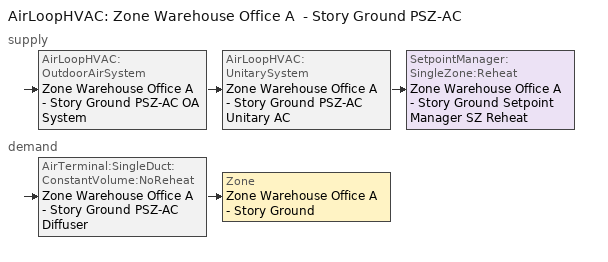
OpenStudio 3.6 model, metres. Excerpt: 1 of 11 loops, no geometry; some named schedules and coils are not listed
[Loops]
AirLoopHVAC 'Zone Warehouse Office A  - Story Ground PSZ-AC'
 supply: AirLoopHVAC:OutdoorAirSystem 'Zone Warehouse Office A  - Story Ground PSZ-AC OA System' > AirLoopHVAC:UnitarySystem 'Zone Warehouse Office A  - Story Ground PSZ-AC Unitary AC' > SetpointManager:SingleZone:Reheat 'Zone Warehouse Office A  - Story Ground Setpoint Manager SZ Reheat'
 demand: AirTerminal:SingleDuct:ConstantVolume:NoReheat 'Zone Warehouse Office A  - Story Ground PSZ-AC Diffuser' > Zone 'Zone Warehouse Office A  - Story Ground'
[Sizing:Zone]
Zone Warehouse Office A  - Story Ground: Zone Cooling Design Supply Air Temperature Input Method=SupplyAirTemperature; Zone Cooling Design Supply Air Temperature {C}=12.7778; Zone Cooling Design Supply Air Temperature Difference {deltaC}=11.11; Zone Heating Design Supply Air Temperature Input Method=SupplyAirTemperature; Zone Heating Design Supply Air Temperature {C}=50; Zone Heating Design Supply Air Temperature Difference {deltaC}=11.11; Zone Cooling Design Supply Air Humidity Ratio {kg-H2O/kg-air}=0.0085; Zone Heating Design Supply Air Humidity Ratio {kg-H2O/kg-air}=0.008; Cooling Design Air Flow Method=DesignDay; Heating Design Air Flow Method=DesignDay; Account for Dedicated Outdoor Air System=No; Dedicated Outdoor Air System Control Strategy=NeutralSupplyAir; Dedicated Outdoor Air Low Setpoint Temperature for Design {C}=autosize; Dedicated Outdoor Air High Setpoint Temperature for Design {C}=autosize; Zone Load Sizing Method=Sensible Load Only No Latent Load; Zone Latent Cooling Design Supply Air Humidity Ratio Input Method=HumidityRatioDifference; Zone Cooling Design Supply Air Humidity Ratio Difference {kgWater/kgDryAir}=0.005; Zone Latent Heating Design Supply Air Humidity Ratio Input Method=HumidityRatioDifference; Zone Humidification Design Supply Air Humidity Ratio Difference {kgWater/kgDryAir}=0.005
[Zone equipment]
Zone Warehouse Office A  - Story Ground: Zone Warehouse Office A  - Story Ground PSZ-AC Diffuser
[AirLoopHVAC]
Zone Warehouse Office A  - Story Ground PSZ-AC: Availability Schedule=Zone Warehouse Office A  - Story Ground PSZ-AC Occ Sch; Design Supply Air Flow Rate {m3/s}=autosize; Design Return Air Flow Fraction of Supply Air Flow=1
[Sizing:System]
Zone Warehouse Office A  - Story Ground PSZ-AC: Type of Load to Size On=Sensible; Design Outdoor Air Flow Rate {m3/s}=Autosize; Central Heating Maximum System Air Flow Ratio=1; Preheat Design Temperature {C}=7.22222; Preheat Design Humidity Ratio {kg-H2O/kg-Air}=0.008; Precool Design Temperature {C}=12.7778; Precool Design Humidity Ratio {kg-H2O/kg-Air}=0.008; Central Cooling Design Supply Air Temperature {C}=12.7778; Central Heating Design Supply Air Temperature {C}=50; Sizing Option=Coincident; 100% Outdoor Air in Cooling=No; 100% Outdoor Air in Heating=No; Central Cooling Design Supply Air Humidity Ratio {kg-H2O/kg-Air}=0.0085; Central Heating Design Supply Air Humidity Ratio {kg-H2O/kg-Air}=0.008; Cooling Design Air Flow Method=DesignDay; Heating Design Air Flow Method=DesignDay; System Outdoor Air Method=ZoneSum; Zone Maximum Outdoor Air Fraction=1; Cooling Supply Air Flow Rate Per Floor Area {m3/s-m2}=0.00996765; Cooling Fraction of Autosized Cooling Supply Air Flow Rate=1; Cooling Supply Air Flow Rate Per Unit Cooling Capacity {m3/s-W}=3.94755e-05; Heating Supply Air Flow Rate Per Floor Area {m3/s-m2}=0.00996765; Heating Fraction of Autosized Heating Supply Air Flow Rate=1; Heating Fraction of Autosized Cooling Supply Air Flow Rate=1; Heating Supply Air Flow Rate Per Unit Heating Capacity {m3/s-W}=3.15882e-05; Cooling Design Capacity Method=CoolingDesignCapacity; Cooling Design Capacity {W}=autosize; Cooling Design Capacity Per Floor Area {W/m2}=234.7; Fraction of Autosized Cooling Design Capacity=1; Heating Design Capacity Method=HeatingDesignCapacity; Heating Design Capacity {W}=autosize; Heating Design Capacity Per Floor Area {W/m2}=157; Fraction of Autosized Heating Design Capacity=1; Central Cooling Capacity Control Method=OnOff; Occupant Diversity=autosize
[SetpointManager:SingleZone:Reheat]
Zone Warehouse Office A  - Story Ground Setpoint Manager SZ Reheat: Minimum Supply Air Temperature {C}=12.7778; Maximum Supply Air Temperature {C}=50; Control Zone=Zone Warehouse Office A  - Story Ground; Setpoint Node or NodeList=Zone Warehouse Office A  - Story Ground PSZ-AC Supply Outlet Node
[Coil:Heating:Electric]
Zone Warehouse Office A  - Story Ground PSZ-AC Electric Backup Htg Coil: Availability Schedule=Always On Discrete; Efficiency=1
[Coil:Cooling:DX:SingleSpeed]
Zone Warehouse Office A  - Story Ground PSZ-AC 1spd DX AC Clg Coil 25kBtu/hr 14.0SEER: Availability Schedule=Always On Discrete; Rated Total Cooling Capacity {W}=autosize; Rated Sensible Heat Ratio=autosize; Rated COP {W/W}=4.11713; Rated Air Flow Rate {m3/s}=autosize; Rated Evaporator Fan Power Per Volume Flow Rate 2017 {W/(m3/s)}=773.3; Rated Evaporator Fan Power Per Volume Flow Rate 2023 {W/(m3/s)}=934.4; Total Cooling Capacity Function of Temperature Curve=PSZ-AC_Unitary_PackagecoolCapFT; Total Cooling Capacity Function of Flow Fraction Curve=PSZ-AC_Unitary_PackagecoolFFF; Energy Input Ratio Function of Temperature Curve=PSZ-AC DX Unitary Package EIRFT; Energy Input Ratio Function of Flow Fraction Curve=PSZ-AC_Unitary_PackagecoolEIRFFF; Part Load Fraction Correlation Curve=PSZ-AC_Unitary_PackagecoolPLR; Minimum Outdoor Dry-Bulb Temperature for Compressor Operation {C}=-25; Nominal Time for Condensate Removal to Begin {s}=0; Ratio of Initial Moisture Evaporation Rate and Steady State Latent Capacity=0; Maximum Cycling Rate {cycles/hr}=0; Latent Capacity Time Constant {s}=0; Condenser Type=AirCooled; Evaporative Condenser Effectiveness=0.9; Evaporative Condenser Air Flow Rate {m3/s}=autosize; Evaporative Condenser Pump Rated Power Consumption {W}=autosize; Crankcase Heater Capacity {W}=0; Maximum Outdoor Dry-Bulb Temperature for Crankcase Heater Operation {C}=10; Basin Heater Capacity {W/K}=0; Basin Heater Setpoint Temperature {C}=2
[Fan:OnOff]
Zone Warehouse Office A  - Story Ground PSZ-AC Fan: Availability Schedule=Always On Discrete; Fan Total Efficiency=0.55575; Pressure Rise {Pa}=622.722; Maximum Flow Rate {m3/s}=autosize; Motor Efficiency=0.855; Motor In Airstream Fraction=1; Fan Power Ratio Function of Speed Ratio Curve=Fan On Off Power Curve 6; Fan Efficiency Ratio Function of Speed Ratio Curve=Fan On Off Efficiency Curve 6
[AirLoopHVAC:UnitarySystem]
Zone Warehouse Office A  - Story Ground PSZ-AC Unitary AC: Control Type=Load; Controlling Zone or Thermostat Location=Zone Warehouse Office A  - Story Ground; Dehumidification Control Type=None; Availability Schedule=Outage Availability Schedule; Supply Fan=Zone Warehouse Office A  - Story Ground PSZ-AC Fan; Fan Placement=DrawThrough; Supply Air Fan Operating Mode Schedule=Zone Warehouse Office A  - Story Ground PSZ-AC Occ Sch; Heating Coil=Zone Warehouse Office A  - Story Ground PSZ-AC Water Htg Coil; DX Heating Coil Sizing Ratio=1; Cooling Coil=Zone Warehouse Office A  - Story Ground PSZ-AC 1spd DX AC Clg Coil 25kBtu/hr 14.0SEER; Use DOAS DX Cooling Coil=No; DOAS DX Cooling Coil Leaving Minimum Air Temperature {C}=2; Latent Load Control=SensibleOnlyLoadControl; Supplemental Heating Coil=Zone Warehouse Office A  - Story Ground PSZ-AC Electric Backup Htg Coil; Supply Air Flow Rate During Cooling Operation {m3/s}=Autosize; Supply Air Flow Rate During Heating Operation {m3/s}=Autosize; Supply Air Flow Rate When No Cooling or Heating is Required {m3/s}=Autosize; Maximum Supply Air Temperature {C}=80; Maximum Outdoor Dry-Bulb Temperature for Supplemental Heater Operation {C}=21; Maximum Cycling Rate {cycles/hr}=2.5; Heat Pump Time Constant {s}=60; Fraction of On-Cycle Power Use=0.01; Heat Pump Fan Delay Time {s}=60; Ancilliary On-Cycle Electric Power {W}=0; Ancilliary Off-Cycle Electric Power {W}=0
[Controller:OutdoorAir]
Zone Warehouse Office A  - Story Ground PSZ-AC OA System Controller: Minimum Outdoor Air Flow Rate {m3/s}=autosize; Maximum Outdoor Air Flow Rate {m3/s}=Autosize; Economizer Control Type=NoEconomizer; Economizer Control Action Type=ModulateFlow; Economizer Maximum Limit Dry-Bulb Temperature {C}=28; Economizer Maximum Limit Enthalpy {J/kg}=64000; Lockout Type=LockoutWithHeating; Minimum Limit Type=FixedMinimum; Minimum Outdoor Air Schedule=Zone Warehouse Office A  - Story Ground PSZ-AC Occ Sch; Maximum Fraction of Outdoor Air Schedule=ZoneWarehouseOfficeAStoryGroundPSZACmaxOASch; Controller Mechanical Ventilation=Controller Mechanical Ventilation 7; High Humidity Control=No; Heat Recovery Bypass Control Type=BypassWhenWithinEconomizerLimits
[Controller:MechanicalVentilation]
Controller Mechanical Ventilation 7: Availability Schedule=Always On Discrete
[AirLoopHVAC:OutdoorAirSystem]
Zone Warehouse Office A  - Story Ground PSZ-AC OA System: Controller=Zone Warehouse Office A  - Story Ground PSZ-AC OA System Controller
[AirTerminal:SingleDuct:ConstantVolume:NoReheat]
Zone Warehouse Office A  - Story Ground PSZ-AC Diffuser: Availability Schedule=Always On Discrete; Maximum Air Flow Rate {m3/s}=AutoSize
[Schedule:Constant]
Always On Discrete: Value=1
[Schedule:Ruleset]
Name | Default Day Schedule | Summer Design Day Schedule | Winter Design Day Schedule
Zone Warehouse Office A  - Story Ground PSZ-AC Occ Sch | Zone Warehouse Office A  - Story Ground PSZ-AC Occ Sch Default | Zone Warehouse Office A  - Story Ground PSZ-AC Occ Sch Summer Design Day | Zone Warehouse Office A  - Story Ground PSZ-AC Occ Sch Winter Design Day
ZoneWarehouseOfficeAStoryGroundPSZACmaxOASch | ZoneWarehouseOfficeAStoryGroundPSZACmaxOASchDefault
[Schedule:Day]
Zone Warehouse Office A  - Story Ground PSZ-AC Occ Sch Default; Zone Warehouse Office A  - Story Ground PSZ-AC Occ Sch Saturday: 6, 50, 0, 18, 0, 1, 24, 0, 0
Zone Warehouse Office A  - Story Ground PSZ-AC Occ Sch Winter Design Day; Zone Warehouse Office A  - Story Ground PSZ-AC Occ Sch Summer Design Day: 24, 0, 1
Zone Warehouse Office A  - Story Ground PSZ-AC Occ Sch Sunday: 24, 0, 0
ZoneWarehouseOfficeAStoryGroundPSZACmaxOASchDefault: 24, 0, 0.7
Schedule Day 9: 1, 0, 0.7, 2, 0, 0.7, 3, 0, 0.7, 4, 0, 0.7, 5, 0, 0.7, 6, 0, 0.7, 7, 0, 0.7, 8, 0, 0.7, 9, 0, 0.7, 10, 0, 0, 11, 0, 0, 12, 0, 0, 13, 0, 0, 14, 0, 0, 15, 0, 0, 16, 0, 0, 17, 0, 0, 18, 0, 0, 19, 0, 0, 20, 0, 0, 21, 0, 0, 22, 0, 0, 23, 0, 0, 24, 0, 0
Schedule Day 12; Schedule Day 13; Schedule Day 14; Schedule Day 15; Schedule Day 17; Schedule Day 18; Schedule Day 21; Schedule Day 22; Schedule Day 23; Schedule Day 24; Schedule Day 25; Schedule Day 26: 1, 0, 0, 2, 0, 0, 3, 0, 0, 4, 0, 0, 5, 0, 0, 6, 0, 0, 7, 0, 0, 8, 0, 0, 9, 0, 0, 10, 0, 0, 11, 0, 0, 12, 0, 0, 13, 0, 0, 14, 0, 0, 15, 0, 0, 16, 0, 0, 17, 0, 0, 18, 0, 0, 19, 0, 0, 20, 0, 0, 21, 0, 0, 22, 0, 0, 23, 0, 0, 24, 0, 0
Schedule Day 19: 1, 0, 0.7, 2, 0, 0.7, 3, 0, 0.7, 4, 0, 0.7, 5, 0, 0.7, 6, 0, 0.7, 7, 0, 0.7, 8, 0, 0.7, 9, 0, 0.7, 10, 0, 0.7, 11, 0, 0.7, 12, 0, 0.7, 13, 0, 0.7, 14, 0, 0.7, 15, 0, 0.7, 16, 0, 0.7, 17, 0, 0.7, 18, 0, 0.7, 19, 0, 0.7, 20, 0, 0.7, 21, 0, 0.7, 22, 0, 0.7, 23, 0, 0.7, 24, 0, 0.7
Schedule Day 20: 1, 0, 0, 2, 0, 0, 3, 0, 0, 4, 0, 0, 5, 0, 0, 6, 0, 0, 7, 0, 1, 8, 0, 1, 9, 0, 1, 10, 0, 0, 11, 0, 0, 12, 0, 0, 13, 0, 0, 14, 0, 0, 15, 0, 0, 16, 0, 0, 17, 0, 0, 18, 0, 0, 19, 0, 0, 20, 0, 0, 21, 0, 0, 22, 0, 0, 23, 0, 0, 24, 0, 0
Schedule Day 27: 1, 0, 0, 2, 0, 0, 3, 0, 0, 4, 0, 0, 5, 0, 0, 6, 0, 0, 7, 0, 1, 8, 0, 1, 9, 0, 1, 10, 0, 1, 11, 0, 1, 12, 0, 1, 13, 0, 1, 14, 0, 1, 15, 0, 1, 16, 0, 1, 17, 0, 1, 18, 0, 1, 19, 0, 0, 20, 0, 0, 21, 0, 0, 22, 0, 0, 23, 0, 0, 24, 0, 0
[Schedule:Rule] Date Specification Type=DateRange
Name | Schedule Ruleset | Rule Order | Day Schedule | Apply Monday | Apply Tuesday | Apply Wednesday | Apply Friday | Apply Saturday | Start Month | Start Day | End Month | End Day | Apply Sunday | Apply Thursday
Zone Warehouse Office A  - Story Ground PSZ-AC Occ Sch Saturday Rule | Zone Warehouse Office A  - Story Ground PSZ-AC Occ Sch | 9 | Zone Warehouse Office A  - Story Ground PSZ-AC Occ Sch Saturday | Yes | Yes | Yes | Yes | Yes | 1 | 1 | 12 | 31
Zone Warehouse Office A  - Story Ground PSZ-AC Occ Sch Sunday Rule | Zone Warehouse Office A  - Story Ground PSZ-AC Occ Sch | 8 | Zone Warehouse Office A  - Story Ground PSZ-AC Occ Sch Sunday |  |  |  |  |  | 1 | 1 | 12 | 31 | Yes
ZoneWarehouseOfficeAStoryGroundPSZACmaxOASch Outage Day 174 | ZoneWarehouseOfficeAStoryGroundPSZACmaxOASch | 7 | Schedule Day 9 | Yes | Yes | Yes | Yes | Yes | 6 | 23 | 6 | 23 | Yes | Yes
ZoneWarehouseOfficeAStoryGroundPSZACmaxOASch Outage Day 175 | ZoneWarehouseOfficeAStoryGroundPSZACmaxOASch | 6 | Schedule Day 12 | Yes | Yes | Yes | Yes | Yes | 6 | 24 | 6 | 24 | Yes | Yes
ZoneWarehouseOfficeAStoryGroundPSZACmaxOASch Outage Day 176 | ZoneWarehouseOfficeAStoryGroundPSZACmaxOASch | 5 | Schedule Day 13 | Yes | Yes | Yes | Yes | Yes | 6 | 25 | 6 | 25 | Yes | Yes
ZoneWarehouseOfficeAStoryGroundPSZACmaxOASch Outage Day 177 | ZoneWarehouseOfficeAStoryGroundPSZACmaxOASch | 4 | Schedule Day 14 | Yes | Yes | Yes | Yes | Yes | 6 | 26 | 6 | 26 | Yes | Yes
ZoneWarehouseOfficeAStoryGroundPSZACmaxOASch Outage Day 178 | ZoneWarehouseOfficeAStoryGroundPSZACmaxOASch | 3 | Schedule Day 15 | Yes | Yes | Yes | Yes | Yes | 6 | 27 | 6 | 27 | Yes | Yes
ZoneWarehouseOfficeAStoryGroundPSZACmaxOASch Outage Day 179 | ZoneWarehouseOfficeAStoryGroundPSZACmaxOASch | 2 | Schedule Day 17 | Yes | Yes | Yes | Yes | Yes | 6 | 28 | 6 | 28 | Yes | Yes
ZoneWarehouseOfficeAStoryGroundPSZACmaxOASch Outage Day 180 | ZoneWarehouseOfficeAStoryGroundPSZACmaxOASch | 1 | Schedule Day 18 | Yes | Yes | Yes | Yes | Yes | 6 | 29 | 6 | 29 | Yes | Yes
ZoneWarehouseOfficeAStoryGroundPSZACmaxOASch Outage Day 181 | ZoneWarehouseOfficeAStoryGroundPSZACmaxOASch | 0 | Schedule Day 19 | Yes | Yes | Yes | Yes | Yes | 6 | 30 | 6 | 30 | Yes | Yes
Zone Warehouse Office A  - Story Ground PSZ-AC Occ Sch Outage Day 174 | Zone Warehouse Office A  - Story Ground PSZ-AC Occ Sch | 7 | Schedule Day 20 | Yes | Yes | Yes | Yes | Yes | 6 | 23 | 6 | 23 | Yes | Yes
Zone Warehouse Office A  - Story Ground PSZ-AC Occ Sch Outage Day 175 | Zone Warehouse Office A  - Story Ground PSZ-AC Occ Sch | 6 | Schedule Day 21 | Yes | Yes | Yes | Yes | Yes | 6 | 24 | 6 | 24 | Yes | Yes
Zone Warehouse Office A  - Story Ground PSZ-AC Occ Sch Outage Day 176 | Zone Warehouse Office A  - Story Ground PSZ-AC Occ Sch | 5 | Schedule Day 22 | Yes | Yes | Yes | Yes | Yes | 6 | 25 | 6 | 25 | Yes | Yes
Zone Warehouse Office A  - Story Ground PSZ-AC Occ Sch Outage Day 177 | Zone Warehouse Office A  - Story Ground PSZ-AC Occ Sch | 4 | Schedule Day 23 | Yes | Yes | Yes | Yes | Yes | 6 | 26 | 6 | 26 | Yes | Yes
Zone Warehouse Office A  - Story Ground PSZ-AC Occ Sch Outage Day 178 | Zone Warehouse Office A  - Story Ground PSZ-AC Occ Sch | 3 | Schedule Day 24 | Yes | Yes | Yes | Yes | Yes | 6 | 27 | 6 | 27 | Yes | Yes
Zone Warehouse Office A  - Story Ground PSZ-AC Occ Sch Outage Day 179 | Zone Warehouse Office A  - Story Ground PSZ-AC Occ Sch | 2 | Schedule Day 25 | Yes | Yes | Yes | Yes | Yes | 6 | 28 | 6 | 28 | Yes | Yes
Zone Warehouse Office A  - Story Ground PSZ-AC Occ Sch Outage Day 180 | Zone Warehouse Office A  - Story Ground PSZ-AC Occ Sch | 1 | Schedule Day 26 | Yes | Yes | Yes | Yes | Yes | 6 | 29 | 6 | 29 | Yes | Yes
Zone Warehouse Office A  - Story Ground PSZ-AC Occ Sch Outage Day 181 | Zone Warehouse Office A  - Story Ground PSZ-AC Occ Sch | 0 | Schedule Day 27 | Yes | Yes | Yes | Yes | Yes | 6 | 30 | 6 | 30 | Yes | Yes
[Curve:Exponent]
Fan On Off Power Curve 6: Coefficient1 Constant=1; Coefficient2 Constant=0; Coefficient3 Constant=0; Minimum Value of x=0; Maximum Value of x=1
[Curve:Cubic]
Fan On Off Efficiency Curve 6: Coefficient1 Constant=1; Coefficient2 x=0; Coefficient3 x**2=0; Coefficient4 x**3=0; Minimum Value of x=0; Maximum Value of x=1
[Curve:Biquadratic] Minimum Value of x=12.77778; Maximum Value of x=23.88889; Minimum Value of y=21.11111; Maximum Value of y=46.11111
Name | Coefficient1 Constant | Coefficient2 x | Coefficient3 x**2 | Coefficient4 y | Coefficient5 y**2 | Coefficient6 x*y
PSZ-AC_Unitary_PackagecoolCapFT | 0.766956 | 0.0107756 | -4.14703e-05 | 0.00134961 | -0.000261144 | 0.000457488
PSZ-AC DX Unitary Package EIRFT | 0.297145 | 0.0430933 | -0.000748766 | 0.00597727 | 0.000482112 | -0.000956448
[Curve:Quadratic]
Name | Coefficient1 Constant | Coefficient2 x | Coefficient3 x**2 | Minimum Value of x | Maximum Value of x
PSZ-AC_Unitary_PackagecoolFFF | 0.8 | 0.2 | 0 | 0.5 | 1.5
PSZ-AC_Unitary_PackagecoolEIRFFF | 1.156 | -0.1816 | 0.0256 | 0.5 | 1.5
PSZ-AC_Unitary_PackagecoolPLR | 0.75 | 0.25 | 0 | 0 | 1
